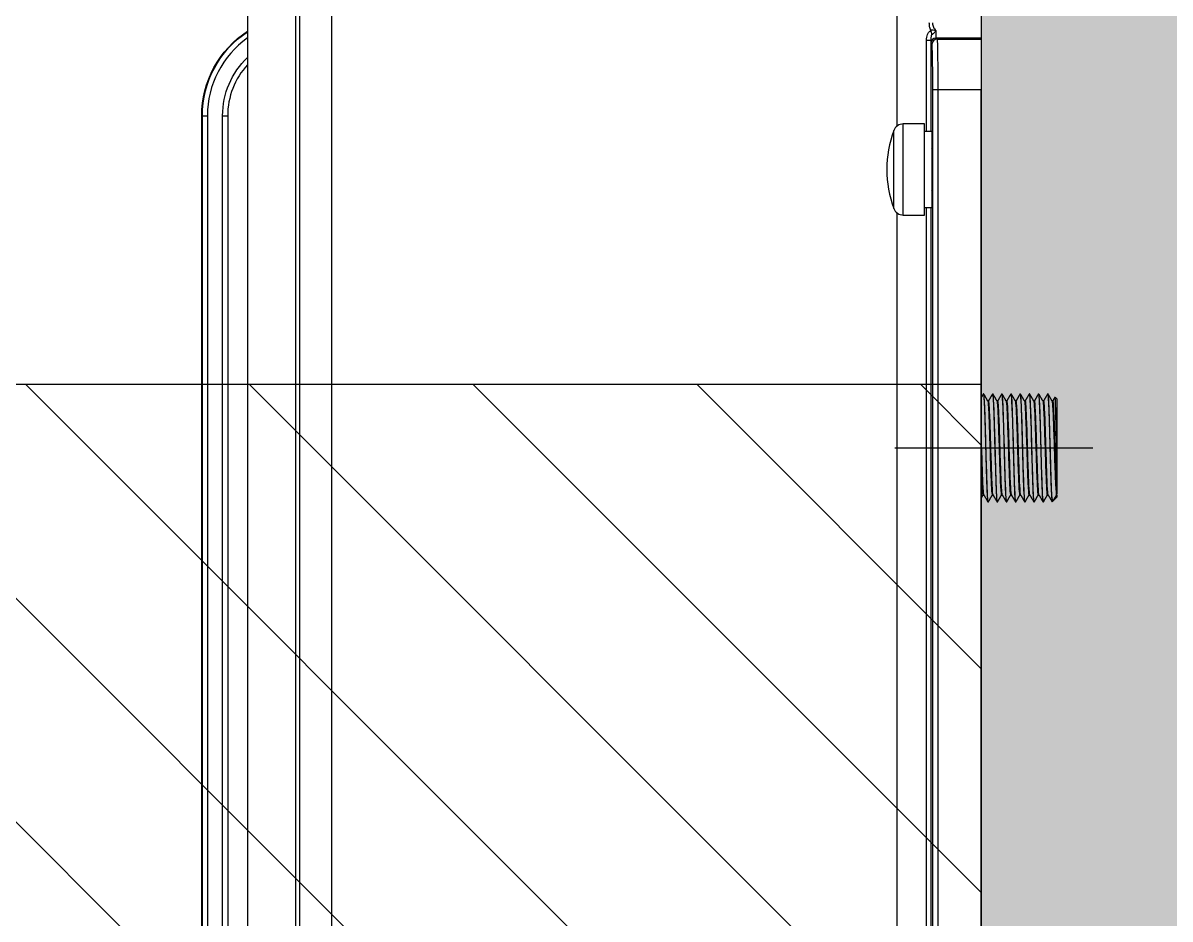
# Model space of a CAD drawing. Header units: millimetres. Extents: x -41292 to 298682, y -22072 to 33155.
# Drawn here: x -25852.5 to -25625.8, y 28807.8 to 28984.8 of the extents above; entities that cross this region are included whole.
import ezdxf

# ---------------------------------------------------------------- set-up
doc = ezdxf.new("R2010")
doc.units = ezdxf.units.MM
for name, color, linetype in [('02-WAL', 2, 'Continuous'), ('06-FUR', 6, 'Continuous'), ('F-BATH', 9, 'Continuous'), ('인테리어_벽체_신설', 3, 'Continuous'), ('인테리어_해치_벽체', 8, 'Continuous')]:
    doc.layers.add(name, color=color, linetype=linetype)

# ---------------------------------------------------------------- blocks, each defined once
blk = doc.blocks.new('shdushs')
at = {"layer": '인테리어_해치_벽체'}
h = blk.add_hatch(color=256, dxfattribs=at)
h.dxf.hatch_style = 1
h.paths.add_polyline_path([(278642.73, 3821.07), (279542.73, 3821.07), (279542.73, 3081.07), (278642.73, 3081.07)], flags=16)
h.paths.add_polyline_path([(277152.73, 3961.07), (277872.73, 3961.07), (277872.73, 151.07), (277922.73, 151.07), (277922.73, 11.07), (277732.73, 11.07), (277732.73, 3821.07), (277732.73, 3821.07), (277732.73, 3821.07), (277152.73, 3821.07)])
h.paths.add_polyline_path([(273717.73, 4561.07), (275322.73, 4561.07), (275322.73, 3821.07), (275272.73, 3821.07), (275272.73, 2461.07), (275322.73, 2461.07), (275322.73, 2321.07), (274602.73, 2321.07), (274602.73, -758.93), (274652.73, -758.93), (274652.73, -898.93), (274462.73, -898.93), (274462.73, 2321.07), (274362.73, 2321.07), (274362.73, 2461.07), (275132.73, 2461.07), (275132.73, 4321.07), (273717.73, 4321.07)])
h.paths.add_polyline_path([(271533.15, 3011.07), (271533.15, 2871.07), (272442.73, 2871.07), (272442.73, 2321.07), (272632.73, 2321.07), (272632.73, 2461.07), (272582.73, 2461.07), (272582.73, 3011.07)])
h.paths.add_polyline_path([(268942.73, 1846.07), (268942.73, 1716.07), (269342.73, 1716.07), (269342.73, -898.93), (271112.73, -906.75), (271112.73, -766.75), (269482.73, -758.93), (269482.73, 2871.07), (270375.78, 2871.07), (270375.78, 3011.07), (269482.73, 3011.07), (269482.73, 4321.07), (270617.73, 4321.07), (270617.73, 4561.07), (269342.73, 4561.07), (269342.73, 1846.07)])
h.paths.add_polyline_path([(276332.73, -2313.93), (277872.73, -2313.93), (277872.73, -2463.93), (276332.73, -2463.93)])
h.paths.add_polyline_path([(275552.73, -898.93), (275552.73, -758.93), (277872.73, -758.93), (277872.73, -898.93)])
h.paths.add_polyline_path([(270682.73, -2463.93), (270342.73, -2463.93), (270342.73, -2313.93), (270682.73, -2313.93)])
h.paths.add_polyline_path([(269842.73, -6133.93), (270682.73, -6133.93), (270682.73, -6283.93), (269842.73, -6283.93)])
h.paths.add_polyline_path([(275142.73, -6283.93), (275681.29, -6283.93), (275681.29, -6133.93), (275382.73, -6133.93), (275382.73, -2463.93), (275432.73, -2463.93), (275432.73, -2313.93), (275142.73, -2313.93), (275142.73, -6283.93)])
h.paths.add_polyline_path([(278812.73, -7888.93), (278812.73, -8128.93), (279782.73, -8128.93), (279782.73, 3961.07), (278502.73, 3961.07), (278502.73, 2941.07), (279542.73, 2941.07), (279542.73, 151.07), (278722.73, 151.07), (278722.73, 11.07), (279542.73, 11.07), (279542.73, -2313.93), (278872.73, -2313.93), (278872.73, -2463.93), (279542.73, -2463.93), (279542.73, -6133.93), (278812.73, -6133.93), (278812.73, -6283.93), (279542.73, -6283.93), (279542.73, -7888.93)])
h.paths.add_polyline_path([(274612.73, -7888.93), (276112.73, -7888.93), (276112.73, -8128.93), (274612.73, -8128.93)])
h.paths.add_polyline_path([(270167.73, -7288.93), (270682.73, -7288.93), (270682.73, -7888.93), (271212.73, -7888.93), (271212.73, -8128.93), (270167.73, -8128.93)])
h.paths.add_polyline_path([(267542.73, -7288.93), (267282.73, -7288.93), (267282.73, -7528.93), (267782.73, -7528.93), (267782.73, -6283.93), (268382.73, -6283.93), (268382.73, -6133.93), (267782.73, -6133.93), (267782.73, -2463.93), (269442.73, -2463.93), (269442.73, -2313.93), (267442.73, -2313.93), (267442.73, -2463.93), (267542.73, -2463.93), (267542.73, -6133.93), (266942.73, -6133.93), (266942.73, -6283.93), (267542.73, -6283.93)])
h.paths.add_polyline_path([(266372.73, 1716.07), (265697.73, 1716.07), (265697.73, -763.93), (266507.73, -763.93), (266507.73, -893.93), (265697.73, -893.93), (265697.73, -2313.93), (266542.73, -2313.93), (266542.73, -2463.93), (264582.73, -2463.93), (264582.73, -6133.93), (265182.73, -6133.93), (265182.73, -6283.93), (264582.73, -6283.93), (264582.73, -7288.93), (265182.73, -7288.93), (265182.73, -7528.93), (264342.73, -7528.93), (264342.73, -2313.93), (265547.73, -2313.93), (265547.73, 1846.07), (266152.73, 1846.07), (266152.73, 2277.91), (266292.73, 2277.91), (266292.73, 1846.07), (266372.73, 1846.07)])
h.paths.add_polyline_path([(266822.73, 1846.07), (268042.73, 1846.07), (268042.73, 1716.07), (267487.73, 1716.07), (267487.73, -893.93), (267307.73, -893.93), (267307.73, -763.93), (267357.73, -763.93), (267357.73, 1716.07), (266822.73, 1716.07)])
h.paths.add_polyline_path([(266342.73, 3961.07), (266152.73, 3961.07), (266152.73, 3177.91), (266292.73, 3177.91), (266292.73, 3821.07), (266342.73, 3821.07)])
at = {"layer": '02-WAL'}
blk.add_lwpolyline([(278812.73, -7888.93), (278812.73, -8128.93), (279782.73, -8128.93), (279782.73, 3961.07), (278502.73, 3961.07), (278502.73, 2941.07), (279542.73, 2941.07), (279542.73, 151.07), (278722.73, 151.07), (278722.73, 11.07), (279542.73, 11.07), (279542.73, -2313.93), (278872.73, -2313.93), (278872.73, -2463.93), (279542.73, -2463.93), (279542.73, -6133.93), (278812.73, -6133.93), (278812.73, -6283.93), (279542.73, -6283.93), (279542.73, -7888.93), (278812.73, -7888.93)], dxfattribs=at)
blk = doc.blocks.new('59A-확장$0$rain-LM')
at = {"layer": 'F-BATH', "color": 251, "true_color": 0x636466}
for p, q in [((106352.11, 51885.92), (106351.75, 51885.56)), ((106367.93, 51885.92), (106352.11, 51885.92)), ((106371.07, 51885.79), (106371.07, 51885.92)), ((106371.41, 51885.92), (106371.07, 51885.92)), ((106372.39, 51884.94), (106371.41, 51885.92)), ((106372.17, 51885.16), (106371.41, 51885.92)), ((106351.11, 51884.12), (106351.11, 51884.03)), ((106352.44, 51885.08), (106352.44, 51884.9)), ((106371.07, 51883.98), (106371.07, 51884.16)), ((106372.39, 51884.92), (106371.8, 51884.92)), ((106351.11, 51882.31), (106351.11, 51882.22)), ((106352.44, 51883.26), (106352.44, 51883.08)), ((106352.44, 51881.45), (106352.44, 51881.27)), ((106371.07, 51882.17), (106371.07, 51882.34)), ((106372.41, 51883.12), (106372.41, 51883.21)), ((106372.41, 51881.31), (106372.41, 51881.4)), ((106351.11, 51880.49), (106351.11, 51880.4)), ((106352.44, 51879.63), (106352.44, 51879.46)), ((106371.07, 51880.35), (106371.07, 51880.53)), ((106372.41, 51879.5), (106372.41, 51879.58)), ((106351.11, 51878.68), (106351.11, 51878.59)), ((106351.11, 51876.86), (106351.11, 51876.78)), ((106352.44, 51877.82), (106352.44, 51877.64)), ((106371.07, 51878.54), (106371.07, 51878.72)), ((106371.07, 51876.73), (106371.07, 51876.9)), ((106372.41, 51877.68), (106372.41, 51877.77)), ((106351.11, 51875.05), (106351.11, 51874.96)), ((106352.44, 51876.01), (106352.44, 51875.83)), ((106371.07, 51874.91), (106371.07, 51875.09)), ((106372.41, 51875.87), (106372.41, 51875.96)), ((106351.11, 51873.24), (106351.11, 51873.15)), ((106352.44, 51874.19), (106352.44, 51874.01)), ((106352.44, 51872.38), (106352.44, 51872.2)), ((106371.07, 51873.1), (106371.07, 51873.27)), ((106372.41, 51874.05), (106372.41, 51874.14)), ((106372.41, 51872.24), (106372.41, 51872.33)), ((106277.81, 51870.92), (106280.81, 51870.92)), ((106280.81, 51870.92), (106280.81, 51861.97)), ((106281.02, 51870.92), (106280.81, 51870.92)), ((106281.02, 51862.19), (106281.02, 51870.92)), ((106281.02, 51870.92), (106291.02, 51870.92)), ((106291.02, 51870.92), (106291.02, 51862.34)), ((106582.49, 51870.92), (106291.02, 51870.92)), ((106351.11, 51871.42), (106351.11, 51871.33)), ((106371.07, 51871.28), (106371.07, 51871.46)), ((106280.81, 51861.97), (106281.02, 51862.19)), ((106281.23, 51860.94), (106299.26, 51860.94)), ((106281.23, 51860.1), (106281.23, 51860.94)), ((106282.02, 51861.19), (106281.81, 51860.97)), ((106291.02, 51862.34), (106291.02, 51861.34)), ((106291.02, 51862.34), (106582.49, 51862.34)), ((106582.49, 51861.34), (106291.02, 51861.34)), ((106299.26, 51861.18), (106299.26, 51859.68)), ((106299.26, 51861.18), (106306.76, 51861.18)), ((106302.66, 51861.19), (106302.66, 51861.18)), ((106306.76, 51861.18), (106314.26, 51861.18)), ((106310.86, 51861.18), (106310.86, 51861.19)), ((106314.26, 51859.68), (106314.26, 51861.18)), ((106314.26, 51860.94), (106559.26, 51860.94)), ((106299.26, 51860.1), (106281.23, 51860.1)), ((106297.76, 51859.68), (106297.76, 51855.52)), ((106315.76, 51859.68), (106297.76, 51859.68)), ((106559.26, 51860.1), (106314.26, 51860.1)), ((106315.76, 51855.52), (106315.76, 51859.68)), ((106298.18, 51854.31), (106205.82, 51854.31)), ((106315.76, 51855.52), (106297.76, 51855.52)), ((106558.16, 51854.31), (106315.35, 51854.31)), ((106314.45, 51853.65), (106299.07, 51853.65)), ((106223.94, 51742.54), (106584.76, 51742.54)), ((106223.94, 51736.2), (106584.76, 51736.2)), ((106584.76, 51735.52), (106223.94, 51735.52)), ((106229.44, 51725.98), (106584.75, 51725.98)), ((106229.44, 51725.98), (106584.75, 51725.98)), ((106296.14, 51721.05), (106296.14, 51722.05)), ((106296.14, 51722.05), (106524.75, 51722.05)), ((106524.75, 51721.05), (106296.14, 51721.05)), ((106296.14, 51717.05), (106296.14, 51718.05)), ((106296.14, 51718.05), (106524.75, 51718.05)), ((106296.14, 51717.05), (106296.14, 51716.92)), ((106524.75, 51717.05), (106296.14, 51717.05)), ((106524.75, 51716.92), (106296.14, 51716.92))]:
    blk.add_line(p, q, dxfattribs=at)
for centre, radius, start, end in [((106299.76, 51855.52), 2, 180, 249.7932), ((106313.76, 51855.52), 2, 290.2068, 0), ((106306.76, 51874.54), 22.27, 249.7932, 290.2068), ((106296.14, 51736.92), 18.88, 215.4402, 270), ((106296.14, 51736.92), 14.88, 227.369, 270)]:
    blk.add_arc(centre, radius, start, end, dxfattribs=at)
at = {"layer": 'F-BATH', "color": 251, "true_color": 0x636466, "extrusion": (0, 0, -1)}
for radius, end in [(20, 326.8168), (19.88, 326.5859), (15.88, 316.4163)]:
    blk.add_arc((-106296.14, 51736.92), radius, 270, end, dxfattribs=at)
at = {"layer": 'F-BATH', "color": 251, "true_color": 0x636466}
for centre, major_axis, ratio, start_param, end_param in [((106279.27, 51859.62), (1.56, 1.26), 0.568767, 0.606298, 1.140974), ((106281.81, 51861.97), (-0.707, 0.707), 0.999695, 0.78555, 2.356042), ((106282.02, 51862.19), (-0.707, 0.707), 0.999695, 0.78555, 2.356042), ((106277.81, 51860.98), (4, 0), 0.017455, 5.737622, 6.265732), ((106306.76, 51861.18), (4.15, 0), 0.017455, 0, 3.141593)]:
    blk.add_ellipse(centre, major_axis=major_axis, ratio=ratio, start_param=start_param, end_param=end_param, dxfattribs=at)
for points, degree, knots in [([(106361.76, 51853.83), (106361.76, 51858.83), (106361.76, 51892.95)], 1, [0, 0, 0.127803, 1, 1]), ([(106367.93, 51885.92), (106366.17, 51885.88), (106363.89, 51885.83), (106359.26, 51885.75), (106356.97, 51885.71), (106353.45, 51885.62), (106352.24, 51885.58), (106351.73, 51885.52), (106351.68, 51885.51), (106351.7, 51885.5)], 3, [0, 0, 0, 0, 0.305147, 0.305147, 0.610295, 0.610295, 0.915442, 0.915442, 1, 1, 1, 1]), ([(106370.86, 51885.92), (106370.42, 51885.86), (106369.26, 51885.79), (106366.03, 51885.67), (106363.94, 51885.6), (106359.77, 51885.46), (106357.67, 51885.41), (106354.38, 51885.27), (106353.18, 51885.22), (106352.52, 51885.12), (106352.44, 51885.1), (106352.45, 51885.08)], 3, [0, 0, 0, 0, 0.22944, 0.22944, 0.45888, 0.45888, 0.688319, 0.688319, 0.917759, 0.917759, 1, 1, 1, 1]), ([(106352.46, 51884.9), (106352.52, 51884.94), (106352.79, 51884.97), (106354.13, 51885.07), (106355.63, 51885.14), (106359.39, 51885.26), (106361.55, 51885.34), (106365.69, 51885.46), (106367.56, 51885.53), (106370.27, 51885.66), (106371.03, 51885.73), (106371.07, 51885.79)], 3, [0, 0, 0, 0, 0.120148, 0.120148, 0.340111, 0.340111, 0.560074, 0.560074, 0.780037, 0.780037, 1, 1, 1, 1]), ([(106351.11, 51884.03), (106351.1, 51884.09), (106351.74, 51884.15), (106354.14, 51884.26), (106355.97, 51884.33), (106360.12, 51884.45), (106362.46, 51884.5), (106366.72, 51884.63), (106368.69, 51884.68), (106371.45, 51884.81), (106372.28, 51884.87), (106372.39, 51884.92)], 3, [0, 0, 0, 0, 0.191206, 0.191206, 0.393404, 0.393404, 0.595603, 0.595603, 0.797801, 0.797801, 1, 1, 1, 1]), ([(106371.8, 51884.92), (106371.03, 51884.86), (106369.56, 51884.81), (106365.7, 51884.67), (106363.37, 51884.62), (106358.76, 51884.49), (106356.53, 51884.42), (106353.05, 51884.31), (106351.81, 51884.23), (106351.19, 51884.16), (106351.12, 51884.14), (106351.11, 51884.12)], 3, [0, 0, 0, 0, 0.231987, 0.231987, 0.463974, 0.463974, 0.69596, 0.69596, 0.927947, 0.927947, 1, 1, 1, 1]), ([(106371.06, 51884.15), (106370.96, 51884.09), (106370.26, 51884.04), (106367.81, 51883.91), (106365.94, 51883.86), (106361.89, 51883.72), (106359.68, 51883.66), (106355.91, 51883.53), (106354.32, 51883.46), (106352.77, 51883.36), (106352.44, 51883.31), (106352.45, 51883.26)], 3, [0, 0, 0, 0, 0.197799, 0.197799, 0.415142, 0.415142, 0.632485, 0.632485, 0.849828, 0.849828, 1, 1, 1, 1]), ([(106352.45, 51883.09), (106352.54, 51883.15), (106353.16, 51883.19), (106355.49, 51883.33), (106357.29, 51883.38), (106361.37, 51883.52), (106363.54, 51883.58), (106367.42, 51883.71), (106369.01, 51883.78), (106370.72, 51883.88), (106371.08, 51883.94), (106371.07, 51883.98)], 3, [0, 0, 0, 0, 0.188705, 0.188705, 0.406314, 0.406314, 0.623923, 0.623923, 0.841532, 0.841532, 1, 1, 1, 1]), ([(106372.41, 51883.21), (106372.4, 51883.16), (106371.87, 51883.1), (106369.68, 51882.99), (106367.83, 51882.92), (106363.54, 51882.8), (106361.14, 51882.74), (106356.67, 51882.61), (106354.69, 51882.56), (106351.88, 51882.42), (106351.11, 51882.37), (106351.11, 51882.31), (106351.11, 51882.31), (106351.11, 51882.31)], 3, [0, 0, 0, 0, 0.173463, 0.173463, 0.379891, 0.379891, 0.586318, 0.586318, 0.792746, 0.792746, 0.999173, 0.999173, 1, 1, 1, 1]), ([(106351.11, 51882.22), (106351.11, 51882.27), (106351.81, 51882.34), (106354.36, 51882.45), (106356.23, 51882.52), (106360.44, 51882.64), (106362.74, 51882.7), (106367.03, 51882.83), (106368.91, 51882.87), (106371.59, 51883.01), (106372.36, 51883.06), (106372.41, 51883.12), (106372.41, 51883.12), (106372.41, 51883.12)], 3, [0, 0, 0, 0, 0.197122, 0.197122, 0.396239, 0.396239, 0.595357, 0.595357, 0.794474, 0.794474, 0.993591, 0.993591, 1, 1, 1, 1]), ([(106372.41, 51881.4), (106372.41, 51881.39), (106372.39, 51881.38), (106372.12, 51881.3), (106371.11, 51881.24), (106367.99, 51881.12), (106365.84, 51881.05), (106361.32, 51880.94), (106358.91, 51880.86), (106354.82, 51880.74), (106353.13, 51880.68), (106351.47, 51880.57), (106351.12, 51880.53), (106351.11, 51880.49)], 3, [0, 0, 0, 0, 0.032321, 0.032321, 0.239253, 0.239253, 0.446186, 0.446186, 0.653119, 0.653119, 0.860052, 0.860052, 1, 1, 1, 1]), ([(106351.11, 51880.4), (106351.11, 51880.4), (106351.11, 51880.41), (106351.16, 51880.47), (106351.92, 51880.54), (106354.59, 51880.65), (106356.51, 51880.72), (106360.73, 51880.83), (106363.08, 51880.89), (106367.27, 51881.02), (106369.15, 51881.07), (106371.7, 51881.2), (106372.4, 51881.25), (106372.41, 51881.31)], 3, [0, 0, 0, 0, 0.007124, 0.007124, 0.206256, 0.206256, 0.405387, 0.405387, 0.604518, 0.604518, 0.803649, 0.803649, 1, 1, 1, 1]), ([(106371.06, 51882.34), (106371, 51882.31), (106370.71, 51882.27), (106369.3, 51882.17), (106367.74, 51882.1), (106364.01, 51881.97), (106361.8, 51881.9), (106357.73, 51881.78), (106355.84, 51881.7), (106353.21, 51881.58), (106352.46, 51881.51), (106352.44, 51881.45), (106352.44, 51881.45), (106352.44, 51881.44)], 3, [0, 0, 0, 0, 0.127517, 0.127517, 0.344879, 0.344879, 0.562242, 0.562242, 0.779604, 0.779604, 0.996967, 0.996967, 1, 1, 1, 1]), ([(106352.45, 51881.28), (106352.47, 51881.29), (106352.51, 51881.3), (106352.93, 51881.37), (106353.98, 51881.44), (106357.13, 51881.57), (106359.15, 51881.63), (106363.37, 51881.77), (106365.46, 51881.82), (106368.9, 51881.96), (106370.15, 51882.02), (106370.97, 51882.11), (106371.08, 51882.14), (106371.07, 51882.17)], 3, [0, 0, 0, 0, 0.037145, 0.037145, 0.254789, 0.254789, 0.472433, 0.472433, 0.690077, 0.690077, 0.907721, 0.907721, 1, 1, 1, 1]), ([(106372.4, 51879.58), (106372.41, 51879.55), (106372.25, 51879.52), (106371.21, 51879.42), (106369.78, 51879.37), (106366.03, 51879.24), (106363.69, 51879.19), (106359.1, 51879.06), (106356.81, 51878.99), (106353.26, 51878.87), (106351.95, 51878.8), (106351.22, 51878.72), (106351.12, 51878.7), (106351.11, 51878.68)], 3, [0, 0, 0, 0, 0.100697, 0.100697, 0.307125, 0.307125, 0.513553, 0.513553, 0.719981, 0.719981, 0.926409, 0.926409, 1, 1, 1, 1]), ([(106351.11, 51878.59), (106351.11, 51878.59), (106351.11, 51878.6), (106351.23, 51878.67), (106352.06, 51878.73), (106354.83, 51878.84), (106356.76, 51878.91), (106361.07, 51879.02), (106363.36, 51879.09), (106367.55, 51879.21), (106369.37, 51879.26), (106371.77, 51879.39), (106372.4, 51879.44), (106372.41, 51879.49)], 3, [0, 0, 0, 0, 0.016204, 0.016204, 0.215254, 0.215254, 0.414304, 0.414304, 0.613354, 0.613354, 0.812404, 0.812404, 1, 1, 1, 1]), ([(106371.06, 51880.53), (106371.03, 51880.51), (106370.97, 51880.49), (106370.41, 51880.42), (106369.24, 51880.34), (106366.01, 51880.22), (106363.91, 51880.15), (106359.75, 51880.02), (106357.64, 51879.96), (106354.37, 51879.83), (106353.17, 51879.77), (106352.52, 51879.68), (106352.44, 51879.65), (106352.45, 51879.63)], 3, [0, 0, 0, 0, 0.053943, 0.053943, 0.271232, 0.271232, 0.488521, 0.488521, 0.705811, 0.705811, 0.9231, 0.9231, 1, 1, 1, 1]), ([(106352.45, 51879.46), (106352.51, 51879.49), (106352.72, 51879.52), (106353.88, 51879.62), (106355.31, 51879.68), (106358.98, 51879.81), (106361.12, 51879.89), (106365.3, 51880), (106367.22, 51880.08), (106370.06, 51880.2), (106370.92, 51880.27), (106371.07, 51880.34), (106371.07, 51880.35), (106371.07, 51880.36)], 3, [0, 0, 0, 0, 0.105648, 0.105648, 0.324129, 0.324129, 0.542611, 0.542611, 0.761092, 0.761092, 0.979573, 0.979573, 1, 1, 1, 1]), ([(106372.41, 51877.77), (106372.41, 51877.72), (106371.94, 51877.66), (106369.89, 51877.56), (106368.12, 51877.49), (106363.87, 51877.37), (106361.47, 51877.31), (106356.99, 51877.17), (106354.94, 51877.13), (106352.04, 51876.99), (106351.19, 51876.93), (106351.11, 51876.87), (106351.11, 51876.87), (106351.11, 51876.86)], 3, [0, 0, 0, 0, 0.16399, 0.16399, 0.370296, 0.370296, 0.576602, 0.576602, 0.782908, 0.782908, 0.989214, 0.989214, 1, 1, 1, 1]), ([(106351.11, 51876.77), (106351.11, 51876.78), (106351.12, 51876.79), (106351.31, 51876.86), (106352.2, 51876.92), (106355.07, 51877.03), (106357.06, 51877.11), (106361.35, 51877.22), (106363.69, 51877.28), (106367.79, 51877.41), (106369.59, 51877.46), (106371.83, 51877.58), (106372.4, 51877.62), (106372.41, 51877.68)], 3, [0, 0, 0, 0, 0.025101, 0.025101, 0.224224, 0.224224, 0.423347, 0.423347, 0.622471, 0.622471, 0.821594, 0.821594, 1, 1, 1, 1]), ([(106371.06, 51878.71), (106370.96, 51878.65), (106370.26, 51878.6), (106367.8, 51878.47), (106365.92, 51878.41), (106361.87, 51878.27), (106359.66, 51878.21), (106355.89, 51878.08), (106354.31, 51878.02), (106352.76, 51877.91), (106352.44, 51877.86), (106352.45, 51877.82)], 3, [0, 0, 0, 0, 0.198631, 0.198631, 0.415919, 0.415919, 0.633207, 0.633207, 0.850496, 0.850496, 1, 1, 1, 1]), ([(106371.06, 51876.9), (106371, 51876.86), (106370.7, 51876.83), (106369.28, 51876.72), (106367.72, 51876.66), (106363.98, 51876.53), (106361.77, 51876.46), (106357.71, 51876.34), (106355.82, 51876.26), (106353.2, 51876.14), (106352.45, 51876.07), (106352.44, 51876), (106352.44, 51876), (106352.44, 51876)], 3, [0, 0, 0, 0, 0.128373, 0.128373, 0.345738, 0.345738, 0.563103, 0.563103, 0.780468, 0.780468, 0.997833, 0.997833, 1, 1, 1, 1]), ([(106352.45, 51877.65), (106352.54, 51877.7), (106353.07, 51877.74), (106355.18, 51877.87), (106356.92, 51877.92), (106360.95, 51878.06), (106363.13, 51878.12), (106367.07, 51878.25), (106368.73, 51878.32), (106370.64, 51878.43), (106371.08, 51878.49), (106371.07, 51878.54)], 3, [0, 0, 0, 0, 0.174309, 0.174309, 0.392249, 0.392249, 0.61019, 0.61019, 0.82813, 0.82813, 1, 1, 1, 1]), ([(106352.45, 51875.83), (106352.47, 51875.84), (106352.48, 51875.85), (106352.77, 51875.91), (106353.74, 51875.98), (106356.77, 51876.11), (106358.74, 51876.17), (106362.95, 51876.31), (106365.07, 51876.37), (106368.61, 51876.51), (106369.94, 51876.56), (106370.93, 51876.66), (106371.08, 51876.69), (106371.07, 51876.73)], 3, [0, 0, 0, 0, 0.02305, 0.02305, 0.240562, 0.240562, 0.458074, 0.458074, 0.675585, 0.675585, 0.893097, 0.893097, 1, 1, 1, 1]), ([(106372.41, 51875.96), (106372.41, 51875.95), (106372.4, 51875.94), (106372.22, 51875.87), (106371.29, 51875.81), (106368.25, 51875.69), (106366.16, 51875.61), (106361.64, 51875.5), (106359.25, 51875.43), (106355.07, 51875.31), (106353.35, 51875.25), (106351.52, 51875.13), (106351.12, 51875.09), (106351.11, 51875.05)], 3, [0, 0, 0, 0, 0.022325, 0.022325, 0.229222, 0.229222, 0.436118, 0.436118, 0.643015, 0.643015, 0.849912, 0.849912, 1, 1, 1, 1]), ([(106351.11, 51874.96), (106351.11, 51874.97), (106351.13, 51874.98), (106351.4, 51875.06), (106352.35, 51875.11), (106355.32, 51875.23), (106357.31, 51875.3), (106361.69, 51875.41), (106363.98, 51875.48), (106368.06, 51875.6), (106369.8, 51875.65), (106371.88, 51875.77), (106372.4, 51875.81), (106372.41, 51875.87)], 3, [0, 0, 0, 0, 0.034489, 0.034489, 0.233556, 0.233556, 0.432622, 0.432622, 0.631689, 0.631689, 0.830756, 0.830756, 1, 1, 1, 1]), ([(106371.06, 51875.08), (106371.03, 51875.07), (106370.96, 51875.05), (106370.4, 51874.98), (106369.23, 51874.9), (106365.98, 51874.78), (106363.89, 51874.71), (106359.73, 51874.58), (106357.62, 51874.52), (106354.35, 51874.38), (106353.16, 51874.33), (106352.52, 51874.23), (106352.44, 51874.21), (106352.45, 51874.19)], 3, [0, 0, 0, 0, 0.054871, 0.054871, 0.27214, 0.27214, 0.48941, 0.48941, 0.706679, 0.706679, 0.923948, 0.923948, 1, 1, 1, 1]), ([(106352.46, 51874.02), (106352.5, 51874.04), (106352.67, 51874.07), (106353.65, 51874.16), (106355, 51874.23), (106358.57, 51874.35), (106360.7, 51874.43), (106364.9, 51874.55), (106366.86, 51874.62), (106369.84, 51874.75), (106370.79, 51874.81), (106371.05, 51874.89), (106371.07, 51874.9), (106371.07, 51874.91)], 3, [0, 0, 0, 0, 0.090898, 0.090898, 0.309283, 0.309283, 0.527668, 0.527668, 0.746053, 0.746053, 0.964438, 0.964438, 1, 1, 1, 1]), ([(106372.4, 51874.14), (106372.41, 51874.11), (106372.28, 51874.09), (106371.38, 51873.99), (106370, 51873.94), (106366.33, 51873.8), (106364.01, 51873.75), (106359.43, 51873.63), (106357.12, 51873.55), (106353.46, 51873.44), (106352.1, 51873.36), (106351.25, 51873.28), (106351.12, 51873.26), (106351.11, 51873.23)], 3, [0, 0, 0, 0, 0.090211, 0.090211, 0.29694, 0.29694, 0.50367, 0.50367, 0.7104, 0.7104, 0.91713, 0.91713, 1, 1, 1, 1]), ([(106351.11, 51873.14), (106351.11, 51873.16), (106351.14, 51873.17), (106351.5, 51873.25), (106352.52, 51873.31), (106355.56, 51873.42), (106357.63, 51873.49), (106361.97, 51873.6), (106364.3, 51873.67), (106368.3, 51873.79), (106370.01, 51873.85), (106371.94, 51873.96), (106372.4, 51874), (106372.41, 51874.05)], 3, [0, 0, 0, 0, 0.043721, 0.043721, 0.242809, 0.242809, 0.441897, 0.441897, 0.640986, 0.640986, 0.840074, 0.840074, 1, 1, 1, 1]), ([(106372.4, 51872.33), (106372.41, 51872.28), (106372, 51872.23), (106370.13, 51872.12), (106368.37, 51872.06), (106364.21, 51871.93), (106361.79, 51871.88), (106357.3, 51871.74), (106355.2, 51871.69), (106352.2, 51871.56), (106351.27, 51871.5), (106351.11, 51871.43), (106351.11, 51871.43), (106351.11, 51871.42)], 3, [0, 0, 0, 0, 0.155085, 0.155085, 0.361361, 0.361361, 0.567638, 0.567638, 0.773914, 0.773914, 0.98019, 0.98019, 1, 1, 1, 1]), ([(106351.11, 51871.33), (106351.11, 51871.35), (106351.15, 51871.36), (106351.61, 51871.45), (106352.67, 51871.5), (106355.84, 51871.62), (106357.89, 51871.69), (106362.3, 51871.8), (106364.59, 51871.87), (106368.55, 51871.98), (106370.21, 51872.04), (106371.99, 51872.15), (106372.4, 51872.19), (106372.4, 51872.24)], 3, [0, 0, 0, 0, 0.052997, 0.052997, 0.252027, 0.252027, 0.451056, 0.451056, 0.650086, 0.650086, 0.849116, 0.849116, 1, 1, 1, 1]), ([(106371.06, 51873.27), (106370.96, 51873.21), (106370.26, 51873.15), (106367.78, 51873.02), (106365.9, 51872.97), (106361.84, 51872.83), (106359.64, 51872.77), (106355.87, 51872.64), (106354.3, 51872.57), (106352.76, 51872.47), (106352.44, 51872.42), (106352.45, 51872.37)], 3, [0, 0, 0, 0, 0.199825, 0.199825, 0.417069, 0.417069, 0.634312, 0.634312, 0.851556, 0.851556, 1, 1, 1, 1]), ([(106352.45, 51872.21), (106352.53, 51872.25), (106352.99, 51872.29), (106354.87, 51872.41), (106356.56, 51872.47), (106360.52, 51872.6), (106362.71, 51872.67), (106366.71, 51872.79), (106368.44, 51872.87), (106370.56, 51872.98), (106371.07, 51873.04), (106371.07, 51873.1)], 3, [0, 0, 0, 0, 0.159328, 0.159328, 0.377533, 0.377533, 0.595738, 0.595738, 0.813942, 0.813942, 1, 1, 1, 1]), ([(106371.06, 51871.46), (106371, 51871.42), (106370.7, 51871.38), (106369.27, 51871.28), (106367.71, 51871.21), (106363.95, 51871.09), (106361.76, 51871.01), (106359.4, 51870.94), (106359.08, 51870.93), (106358.77, 51870.92)], 3, [0, 0, 0, 0, 0.216493, 0.216493, 0.579622, 0.579622, 0.942751, 0.942751, 1, 1, 1, 1]), ([(106364.83, 51870.92), (106365.4, 51870.94), (106365.96, 51870.96), (106368.3, 51871.05), (106369.71, 51871.11), (106370.88, 51871.21), (106371.09, 51871.25), (106371.07, 51871.28)], 3, [0, 0, 0, 0, 0.156677, 0.156677, 0.697828, 0.697828, 1, 1, 1, 1]), ([(106277.81, 51861.29), (106277.95, 51861.3), (106278.24, 51861.32), (106278.78, 51861.51), (106279.11, 51861.76), (106279.33, 51861.92)], 3, [0, 0, 0, 0, 0.240816, 0.50033, 1, 1, 1, 1]), ([(106279.27, 51860.95), (106279.03, 51860.86), (106278.57, 51860.7), (106278.06, 51860.67), (106277.81, 51860.66)], 3, [0, 0, 0, 0, 0.512659, 1, 1, 1, 1]), ([(106279.27, 51860.95), (106279.24, 51860.98), (106279.2, 51861.04), (106279.14, 51861.2), (106279.13, 51861.51), (106279.25, 51861.75), (106279.33, 51861.92)], 3, [0, 0, 0, 0, 0.124639, 0.250165, 0.499015, 1, 1, 1, 1]), ([(106281.23, 51860.1), (106281.03, 51860.11), (106280.64, 51860.13), (106280.08, 51860.3), (106279.58, 51860.57), (106279.37, 51860.82), (106279.27, 51860.95)], 3, [0, 0, 0, 0, 0.253355, 0.499129, 0.757017, 1, 1, 1, 1]), ([(106279.33, 51861.92), (106279.43, 51861.86), (106279.58, 51861.76), (106279.8, 51861.6), (106279.99, 51861.38), (106280.09, 51861.23), (106280.14, 51861.16)], 3, [0, 0, 0, 0, 0.305166, 0.503739, 0.74958, 1, 1, 1, 1]), ([(106280.14, 51861.16), (106280.17, 51861.14), (106280.24, 51861.08), (106280.44, 51861.02), (106280.69, 51860.97), (106280.92, 51860.95), (106281.1, 51860.94), (106281.18, 51860.94), (106281.22, 51860.94)], 3, [0, 0, 0, 0, 0.084351, 0.245727, 0.498364, 0.750213, 0.876229, 1, 1, 1, 1]), ([(106281.02, 51862.19), (106281.06, 51862.2), (106281.12, 51862.21), (106281.53, 51862.24), (106282.12, 51862.26), (106282.88, 51862.27), (106283.77, 51862.29), (106284.75, 51862.3), (106285.79, 51862.32), (106286.86, 51862.33), (106287.94, 51862.33), (106289, 51862.34), (106290.02, 51862.34), (106290.69, 51862.34), (106291.02, 51862.34)], 3, [0, 0, 0, 0, 0.103569, 0.20346, 0.299674, 0.392209, 0.481066, 0.566243, 0.647739, 0.725555, 0.799689, 0.870141, 0.936912, 1, 1, 1, 1]), ([(106291.02, 51861.34), (106288.68, 51861.34), (106286.38, 51861.33), (106283.05, 51861.27), (106282.06, 51861.23), (106282.02, 51861.19)], 3, [0, 0, 0, 0, 0.5, 0.5, 1, 1, 1, 1])]:
    blk.add_open_spline(points, degree=degree, knots=knots, dxfattribs=at)
for points, degree in [([(106370.86, 51885.92), (106370.52, 51885.92), (106369.49, 51885.92), (106367.93, 51885.92)], 3), ([(106372.17, 51885.16), (106371.07, 51885.79)], 1), ([(106352.47, 51884.91), (106351.76, 51884.51), (106351.05, 51884.1)], 2), ([(106351.09, 51884.03), (106351.77, 51883.64), (106352.44, 51883.25)], 2), ([(106351.74, 51885.47), (106352.09, 51885.27), (106352.44, 51885.07)], 2), ([(106371.05, 51884.14), (106371.74, 51884.54), (106372.42, 51884.94)], 2), ([(106372.46, 51883.19), (106371.77, 51883.59), (106371.07, 51883.99)], 2), ([(106371.8, 51884.92), (106372.11, 51885), (106372.22, 51885.08), (106372.17, 51885.16)], 3), ([(106372.4, 51884.93), (106372.4, 51884.93), (106372.4, 51884.93), (106372.39, 51884.92)], 3), ([(106352.47, 51883.1), (106351.76, 51882.69), (106351.06, 51882.28)], 2), ([(106352.47, 51881.29), (106351.76, 51880.88), (106351.06, 51880.47)], 2), ([(106351.09, 51882.22), (106351.77, 51881.83), (106352.44, 51881.44)], 2), ([(106371.05, 51882.33), (106371.73, 51882.73), (106372.42, 51883.12)], 2), ([(106371.05, 51880.52), (106371.73, 51880.91), (106372.42, 51881.31)], 2), ([(106372.46, 51881.38), (106371.77, 51881.78), (106371.07, 51882.18)], 2), ([(106352.47, 51879.47), (106351.76, 51879.06), (106351.06, 51878.65)], 2), ([(106351.09, 51880.4), (106351.77, 51880.01), (106352.44, 51879.62)], 2), ([(106371.05, 51878.7), (106371.73, 51879.1), (106372.42, 51879.5)], 2), ([(106372.46, 51879.56), (106371.77, 51879.96), (106371.07, 51880.36)], 2), ([(106352.47, 51877.66), (106351.76, 51877.25), (106351.06, 51876.84)], 2), ([(106351.09, 51878.59), (106351.77, 51878.2), (106352.44, 51877.81)], 2), ([(106351.09, 51876.77), (106351.77, 51876.38), (106352.44, 51875.99)], 2), ([(106371.05, 51876.89), (106371.73, 51877.28), (106372.42, 51877.68)], 2), ([(106372.46, 51877.75), (106371.77, 51878.15), (106371.07, 51878.55)], 2), ([(106372.46, 51875.93), (106371.77, 51876.33), (106371.07, 51876.73)], 2), ([(106352.47, 51875.84), (106351.76, 51875.43), (106351.06, 51875.03)], 2), ([(106351.09, 51874.96), (106351.77, 51874.57), (106352.44, 51874.18)], 2), ([(106371.05, 51875.07), (106371.73, 51875.47), (106372.42, 51875.87)], 2), ([(106372.46, 51874.12), (106371.77, 51874.52), (106371.07, 51874.92)], 2), ([(106352.47, 51874.03), (106351.76, 51873.62), (106351.06, 51873.21)], 2), ([(106352.47, 51872.21), (106351.76, 51871.81), (106351.06, 51871.4)], 2), ([(106351.09, 51873.15), (106351.77, 51872.76), (106352.44, 51872.37)], 2), ([(106371.05, 51873.26), (106371.73, 51873.66), (106372.42, 51874.05)], 2), ([(106371.05, 51871.44), (106371.73, 51871.84), (106372.42, 51872.24)], 2), ([(106372.46, 51872.3), (106371.77, 51872.71), (106371.07, 51873.11)], 2), ([(106351.09, 51871.33), (106351.45, 51871.13), (106351.8, 51870.92)], 2), ([(106371.71, 51870.92), (106371.39, 51871.11), (106371.07, 51871.29)], 2), ([(106279.33, 51861.92), (106280.21, 51861.94), (106280.79, 51861.95), (106280.81, 51861.97)], 3)]:
    blk.add_open_spline(points, degree=degree, dxfattribs=at)
blk = doc.blocks.new('sheisdxse')
at = {"layer": '06-FUR', "rotation": 269.9999999999999}
blk.add_blockref('59A-확장$0$rain-LM', (295224.7, 79040.31), dxfattribs=at)
blk = doc.blocks.new('shesevd')
at = {"layer": '인테리어_해치_벽체'}
h = blk.add_hatch(dxfattribs=at)
h.set_pattern_fill('ANSI31', color=256, scale=250, angle=450)
h.set_pattern_definition([(135, (87552.9, -30000), (-22.097087, -22.097087), [])])
h.paths.add_polyline_path([(336995.63, -32463.93), (337895.63, -32463.93), (337895.63, -32313.93), (336995.63, -32313.93)])
h.paths.add_polyline_path([(335040.63, -30893.93), (335895.63, -30893.93), (335895.63, -30758.93), (335040.63, -30758.93)])
h.paths.add_polyline_path([(340135.63, -26988.93), (340135.63, -27538.93), (340185.63, -27538.93), (340185.63, -27678.93), (339995.63, -27678.93), (339995.63, -27128.93), (339975.63, -27128.93), (339975.63, -27828.93), (340205.63, -27828.93), (340205.63, -26988.93)])
h.paths.add_polyline_path([(337928.68, -26988.93), (339086.05, -26988.93), (339086.05, -27128.93), (337928.68, -27128.93)])
h.paths.add_polyline_path([(341215.63, -30798.93), (342015.63, -30798.93), (342015.63, -30898.93), (341215.63, -30898.93)])
h.paths.add_polyline_path([(344775.63, -30898.93), (344775.63, -32313.93), (344675.63, -32313.93), (344675.63, -30898.93)])
h.paths.add_polyline_path([(346895.63, -27838.93), (346295.63, -27838.93), (346295.63, -27908.93), (347095.63, -27908.93), (347095.63, -27308.93), (346895.63, -27308.93)])
h.paths.add_polyline_path([(343284.19, -37888.93), (343284.19, -36283.93), (343184.19, -36283.93), (343184.19, -37888.93)])
h.paths.add_polyline_path([(338140.63, -36283.93), (338140.63, -37288.93), (338240.63, -37288.93), (338240.63, -36283.93)])
at = {"layer": '인테리어_벽체_신설'}
blk.add_lwpolyline([(346895.63, -27838.93), (346295.63, -27838.93), (346295.63, -27908.93), (347095.63, -27908.93), (347095.63, -27308.93), (346895.63, -27308.93), (346895.63, -27838.93)], dxfattribs=at)

msp = doc.modelspace()

# ---------------------------------------------------------------- block references
msp.add_blockref('shdushs', (-305205.87, 26222.34))

# ---------------------------------------------------------------- next in the draw order: block references
msp.add_blockref('sheisdxse', (-372758.77, 56222.34))

# ---------------------------------------------------------------- next in the draw order: block references
msp.add_blockref('shesevd', (-372758.77, 56222.34))

doc.saveas('drawing.dxf')
